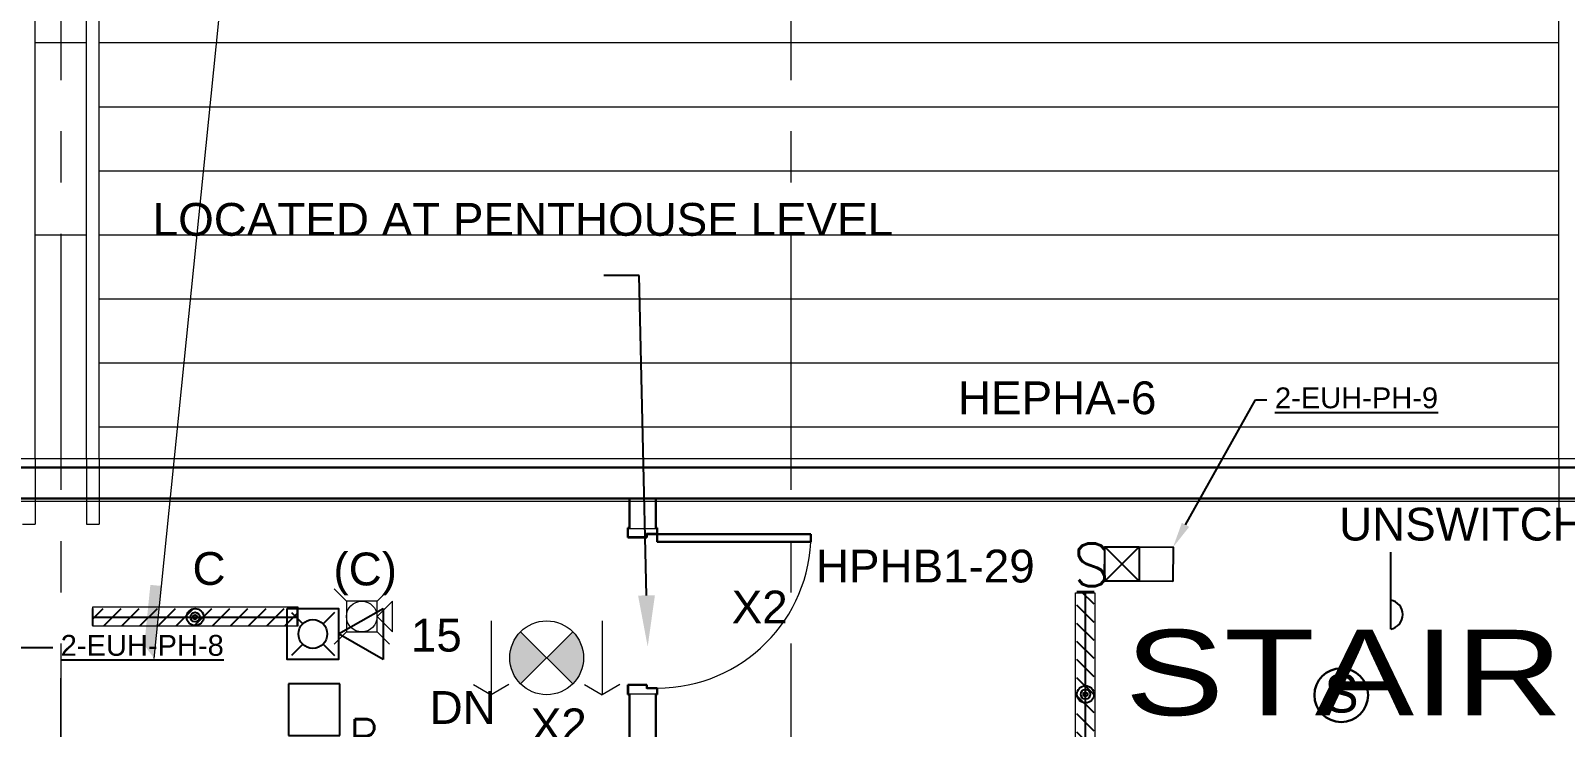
# Model space of a CAD drawing. Header units: inches. Extents: x -35176 to 0, y -3216 to 2257.
# Drawn here: x -22148.1 to -21788.5, y 1037.6 to 1200.8 of the extents above; entities that cross this region are included whole.
import ezdxf
from ezdxf import colors
from ezdxf.entities.mleader import LeaderData, LeaderLine
from ezdxf.enums import TextEntityAlignment as Align
from ezdxf.math import Vec2, Vec3

# ---------------------------------------------------------------- set-up
doc = ezdxf.new("R2010")
doc.units = ezdxf.units.IN
doc.header["$LTSCALE"] = 48
doc.header["$MEASUREMENT"] = 0
doc.linetypes.add('A114$0$CENTER', pattern=[2, 1.25, -0.25, 0.25, -0.25])
for name, color, linetype in [('A114$0$A-AREA-IDEN', 8, 'Continuous'), ('A114$0$A-COLS-COLS13-14', 8, 'Continuous'), ('A114$0$A-DOOR', 8, 'Continuous'), ('A114$0$A-DOOR-FRAM', 8, 'Continuous'), ('A114$0$A-FLOR-SLAB', 8, 'Continuous'), ('A114$0$A-GRID-GRDP0-15', 8, 'Continuous'), ('A114$0$A-TRELLIS-FRAME', 8, 'Continuous'), ('A114$0$A-TRELLIS-FRAME-13-14_floor', 8, 'Continuous'), ('A114$0$A-TRELLIS-FRAME-15th_plan', 8, 'Continuous'), ('A114$0$A-WALL-FULL-EXTR', 8, 'Continuous'), ('A114$0$A-WALL-FULL-INTR', 8, 'Continuous'), ('A614$0$br614 - E-Lite', 3, 'Continuous'), ('A614$0$Level 30', 8, 'Continuous'), ('A614$0$Level 36', 8, 'Continuous'), ('A614$0$Level 37', 8, 'Continuous'), ('E-Anno-Note', 6, 'Continuous'), ('E-FIRE', 234, 'Continuous'), ('E-Lite', 53, 'Continuous'), ('E-Lite-Emer', 13, 'Continuous'), ('E-Lite-Swch @ 96', 53, 'Continuous'), ('E-Powr-Devc', 233, 'Continuous'), ('E-TEXT', 6, 'Continuous'), ('G-Anno', 6, 'Continuous'), ('M-Anno-Note', 6, 'Continuous'), ('M-HVAC-Eqpm', 94, 'Continuous'), ('XREF', 7, 'Continuous')]:
    doc.layers.add(name, color=color, linetype=linetype)
doc.styles.add('A114$0$Arial', font='arial.ttf', dxfattribs={"height": 0.076839})
doc.styles.add('A614$0$style-Arial', font='arial.ttf')
doc.styles.add('M08', font='arial.ttf', dxfattribs={"height": 7.68})
doc.styles.add('MAMEP ANNO', font='arial.ttf', dxfattribs={"height": 0.101562})
doc.styles.get("Standard").update_dxf_attribs({"font": 'simplex.shx'})

# ---------------------------------------------------------------- blocks, each defined once
blk = doc.blocks.new('A114')
at = {"layer": 'A114$0$A-AREA-IDEN', "lineweight": 0}
blk.add_line((-22119.1599, 1053.7276), (-22076.706, 1472.2485), dxfattribs=at)
at = {"layer": 'A114$0$A-AREA-IDEN', "lineweight": 0, "extrusion": (-8.04894e-18, -7.93485e-17, -1)}
blk.add_solid([(22119.1599, 1053.7276), (22117.4346, 1070.7361), (22121.4876, 1056.919), (22120.0596, 1070.9971)], dxfattribs=at)
blk.add_solid([(22119.1599, 1053.7276), (22117.4346, 1070.7361), (22121.4876, 1056.919), (22120.0596, 1070.9971)], dxfattribs=at)
at = {"layer": 'A114$0$A-COLS-COLS13-14', "lineweight": 0}
for p, q in [((-22141.0236, 992.8748), (-22141.0236, 1049.1489)), ((-22141.019, 992.8748), (-22141.019, 1049.1489))]:
    blk.add_line(p, q, dxfattribs=at)
at = {"layer": 'A114$0$A-DOOR', "lineweight": 0}
blk.add_arc((-22001.2738, 1082.8427), 36, 270, 0, dxfattribs=at)
at = {"layer": 'A114$0$A-DOOR', "lineweight": 30}
blk.add_3dface([(-21965.2738, 1082.8427), (-21965.2738, 1081.0927), (-22001.2738, 1081.0927), (-22001.2738, 1082.8427)], dxfattribs=at)
at = {"layer": 'A114$0$A-DOOR-FRAM', "lineweight": 30}
for p, q in [((-22008.1486, 1082.0918), (-22008.1486, 1084.3433)), ((-22008.1486, 1084.3433), (-22007.7736, 1084.3433)), ((-22001.2736, 1082.8423), (-22003.6958, 1082.8423)), ((-22003.6958, 1082.8423), (-22003.6958, 1082.0918)), ((-22001.2736, 1084.3433), (-22001.6486, 1084.3433)), ((-22001.2736, 1084.3433), (-22001.2736, 1082.8423)), ((-22003.6958, 1082.0918), (-22008.1486, 1082.0918)), ((-22008.1486, 1047.5928), (-22008.1486, 1045.3413)), ((-22003.6958, 1047.5928), (-22008.1486, 1047.5928)), ((-22003.6958, 1046.8423), (-22003.6958, 1047.5928)), ((-22001.2736, 1046.8423), (-22003.6958, 1046.8423)), ((-22001.2736, 1045.3413), (-22001.2736, 1046.8423)), ((-22008.1486, 1045.3413), (-22007.7736, 1045.3413)), ((-22001.2736, 1045.3413), (-22001.6486, 1045.3413))]:
    blk.add_line(p, q, dxfattribs=at)
at = {"layer": 'A114$0$A-DOOR-FRAM', "lineweight": 13}
for p, q in [((-22007.9985, 1082.2419), (-22007.9985, 1084.1932)), ((-22007.9985, 1084.1932), (-22007.7736, 1084.1932)), ((-22007.7736, 1084.1932), (-22007.7736, 1084.3433)), ((-22001.4237, 1082.9924), (-22003.8459, 1082.9924)), ((-22003.8459, 1082.9924), (-22003.8459, 1082.2419)), ((-22001.6486, 1084.3433), (-22001.6486, 1084.1932)), ((-22001.4237, 1084.1932), (-22001.6486, 1084.1932)), ((-22001.4237, 1084.1932), (-22001.4237, 1082.9924)), ((-22003.8459, 1082.2419), (-22007.9985, 1082.2419)), ((-22003.8459, 1047.4427), (-22007.9985, 1047.4427)), ((-22007.9985, 1047.4427), (-22007.9985, 1045.4914)), ((-22003.8459, 1046.6922), (-22003.8459, 1047.4427)), ((-22001.4237, 1046.6922), (-22003.8459, 1046.6922)), ((-22001.4237, 1045.4914), (-22001.4237, 1046.6922)), ((-22007.9985, 1045.4914), (-22007.7736, 1045.4914)), ((-22007.7736, 1045.4914), (-22007.7736, 1045.3413)), ((-22001.6486, 1045.3413), (-22001.6486, 1045.4914)), ((-22001.4237, 1045.4914), (-22001.6486, 1045.4914))]:
    blk.add_line(p, q, dxfattribs=at)
at = {"layer": 'A114$0$A-FLOR-SLAB', "lineweight": 0}
blk.add_line((-21420.5352, 1090.4901), (-22924.8335, 1090.4901), dxfattribs=at)
at = {"layer": 'A114$0$A-GRID-GRDP0-15', "linetype": 'A114$0$CENTER', "lineweight": 0}
for p, q in [((-22141.0236, 2113.2362), (-22141.0236, -676.9042)), ((-21970.0136, 2113.2362), (-21970.0136, 382.209))]:
    blk.add_line(p, q, dxfattribs=at)
at = {"layer": 'A114$0$A-TRELLIS-FRAME', "lineweight": 0}
for p, q in [((-22147.0197, 1100.4901, 352.9729), (-22147.0197, 1091.24, 352.9729)), ((-22135.0197, 1100.4901, 352.9729), (-22135.0197, 1091.24, 352.9729)), ((-22132.0197, 1100.4901, 352.9729), (-22132.0197, 1091.24, 352.9729)), ((-21790.0197, 1100.4901, 352.9729), (-21790.0197, 1091.24, 352.9729)), ((-22147.0197, 1091.24, 352.9729), (-22147.0197, 1085.24, 352.9729)), ((-22135.0197, 1091.24, 352.9729), (-22135.0197, 1085.24, 352.9729)), ((-22132.0197, 1091.24, 352.9729), (-22132.0197, 1085.24, 352.9729)), ((-21790.0197, 1091.24, 352.9729), (-21790.0197, 1085.24, 352.9729)), ((-22150.0197, 1085.24, 352.9729), (-22147.0197, 1085.24, 352.9729)), ((-22135.0197, 1085.24, 352.9729), (-22132.0197, 1085.24, 352.9729)), ((-21790.0197, 1085.24, 352.9729), (-21787.0197, 1085.24, 352.9729))]:
    blk.add_line(p, q, dxfattribs=at)
at = {"layer": 'A114$0$A-TRELLIS-FRAME-13-14_floor', "lineweight": 0}
for p, q in [((-22147.0197, 1197.9901, 0), (-22135.0197, 1197.9901, 0)), ((-22132.0197, 1197.9901, 0), (-21790.0197, 1197.9901, 0)), ((-22132.0197, 1182.9901, 0), (-21790.0197, 1182.9901, 0)), ((-22132.0197, 1167.9901, 0), (-21790.0197, 1167.9901, 0)), ((-22147.0197, 1152.9901, 0), (-22135.0197, 1152.9901, 0)), ((-22132.0197, 1152.9901, 0), (-21790.0197, 1152.9901, 0)), ((-22132.0197, 1137.9901, 0), (-21790.0197, 1137.9901, 0)), ((-22132.0197, 1122.9901, 0), (-21790.0197, 1122.9901, 0)), ((-22132.0197, 1107.9901, 0), (-21790.0197, 1107.9901, 0))]:
    blk.add_line(p, q, dxfattribs=at)
at = {"layer": 'A114$0$A-TRELLIS-FRAME-15th_plan', "lineweight": 0}
for p, q in [((-22147.0197, 1100.4901, 0), (-22147.0197, 1400.4901, 0)), ((-22135.0197, 1100.4901, 0), (-22135.0197, 1400.4901, 0)), ((-22132.0197, 1100.4901, 0), (-22132.0197, 1400.4901, 0)), ((-21790.0197, 1100.4901, 0), (-21790.0197, 1400.4901, 0))]:
    blk.add_line(p, q, dxfattribs=at)
at = {"layer": 'A114$0$A-WALL-FULL-EXTR', "lineweight": 13}
blk.add_line((-21410.5352, 1100.4769), (-23476.7492, 1100.4901), dxfattribs=at)
at = {"layer": 'A114$0$A-WALL-FULL-EXTR', "lineweight": 30}
for p, q in [((-21412.5352, 1098.4946), (-23476.7492, 1098.5077)), ((-23460.6126, 1091.24), (-21419.7852, 1091.24))]:
    blk.add_line(p, q, dxfattribs=at)
at = {"layer": 'A114$0$A-WALL-FULL-INTR', "lineweight": 30}
for p, q in [((-22007.7736, 1091.24), (-22007.7736, 1084.1932)), ((-22001.6486, 1091.24), (-22001.6486, 1084.1932)), ((-22007.7736, 1045.4914), (-22007.7736, 830.7941)), ((-22001.6486, 1045.4914), (-22001.6486, 830.8475))]:
    blk.add_line(p, q, dxfattribs=at)
at = {"layer": 'A114$0$A-WALL-FULL-INTR', "lineweight": 13}
for p, q in [((-22007.7736, 1084.1932), (-22001.6486, 1084.1932)), ((-22007.7736, 1045.4914), (-22001.6486, 1045.4914))]:
    blk.add_line(p, q, dxfattribs=at)
at = {"layer": 'A114$0$A-AREA-IDEN', "lineweight": 13, "insert": (-21891.7141, 1040.1906), "char_height": 19.999996, "attachment_point": 7, "line_spacing_factor": 0.6, "style": 'A114$0$Arial'}
blk.add_mtext('\\H1x;\\W1.24688;STAIR "C"', dxfattribs=at)
blk = doc.blocks.new('*U237')
at = {"layer": 'E-FIRE', "color": 234, "linetype": 'Continuous', "lineweight": -3}
for p, q in [((1.47, 5.03), (4.11, 2.39)), ((11.53, 5.03), (8.89, 2.39)), ((12.5, 0), (23, 6)), ((23, 6), (23, -6)), ((23, -6), (12.5, 0)), ((4.11, -2.39), (1.47, -5.03)), ((8.89, -2.39), (11.53, -5.03))]:
    blk.add_line(p, q, dxfattribs=at)
blk.add_lwpolyline([(0.5, 6), (12.5, 6), (12.5, -6), (0.5, -6)], close=True, dxfattribs=at)
blk.add_circle((6.5, 0), 3.37, dxfattribs=at)
blk = doc.blocks.new('A$C67787388')
for p, q in [((12, 15.68), (0, 15.68)), ((0, 15.68), (0, 3.68)), ((12, 3.68), (12, 15.68)), ((0, 3.68), (12, 3.68))]:
    blk.add_line(p, q)
at = {"linetype": 'Continuous', "lineweight": -3}
blk.add_text('P', height=7.5, dxfattribs=at).set_placement((17.53, 3.75), align=Align.MIDDLE)
blk = doc.blocks.new('LFIND4')
for p, q in [((-24, 2), (-24, -2)), ((24, 0), (-24, 0)), ((24, 2), (24, -2))]:
    blk.add_line(p, q)
for radius in [2, 1.12, 0.5]:
    blk.add_circle((0, 0), radius)
blk = doc.blocks.new('A614')
at = {"layer": 'A614$0$Level 36', "lineweight": 30, "extrusion": (0, 0, -1)}
for points in [[(22033.31, 1060.03), (22033.53, 1059.8), (22033.76, 1059.55), (22034, 1059.24), (22034.24, 1058.93), (22034.46, 1058.61), (22034.64, 1058.32), (22034.81, 1058.02), (22034.97, 1057.7), (22035.2, 1057.19), (22035.43, 1056.54), (22035.56, 1056.1), (22035.65, 1055.71), (22035.75, 1055.13), (22035.82, 1054.46), (22035.84, 1053.83), (22035.8, 1053.1), (22035.7, 1052.36), (22035.61, 1051.93), (22035.39, 1051.17), (22035.11, 1050.44), (22034.72, 1049.66), (22034.2, 1048.85), (22033.76, 1048.3), (22033.31, 1047.81), (22027.2, 1053.92)], [(22021.09, 1060.03), (22027.2, 1053.92), (22021.09, 1047.81), (22020.87, 1048.04), (22020.64, 1048.29), (22020.39, 1048.6), (22020.16, 1048.91), (22019.94, 1049.23), (22019.76, 1049.52), (22019.59, 1049.82), (22019.43, 1050.14), (22019.2, 1050.65), (22018.97, 1051.3), (22018.84, 1051.74), (22018.75, 1052.13), (22018.65, 1052.7), (22018.58, 1053.38), (22018.56, 1054.01), (22018.6, 1054.74), (22018.7, 1055.48), (22018.79, 1055.91), (22019.01, 1056.67), (22019.29, 1057.4), (22019.68, 1058.18), (22020.2, 1058.99), (22020.64, 1059.54)]]:
    blk.add_hatch(color=256, dxfattribs=at).paths.add_polyline_path(points)
at = {"layer": 'A614$0$br614 - E-Lite', "lineweight": 13}
for points in [[(-21898.77, 1069.17), (-21898.77, 1021.17), (-21903.27, 1021.17), (-21903.27, 1069.17)], [(-22133.52, 1065.83), (-22085.52, 1065.83), (-22085.52, 1061.33), (-22133.52, 1061.33)]]:
    blk.add_3dface(points, dxfattribs=at)
at = {"layer": 'A614$0$Level 30', "lineweight": 30}
blk.add_circle((-21841.02, 1045.17), 6.29, dxfattribs=at)
at = {"layer": 'A614$0$Level 36', "lineweight": 13}
for p, q in [((-22040.19, 1062.56), (-22040.19, 1045.28)), ((-22014.21, 1062.56), (-22014.21, 1045.28)), ((-22033.31, 1047.81), (-22021.09, 1060.03)), ((-22021.09, 1047.81), (-22033.31, 1060.03)), ((-22044.35, 1047.68), (-22040.19, 1045.28)), ((-22036.03, 1047.68), (-22040.19, 1045.28)), ((-22018.37, 1047.68), (-22014.21, 1045.28)), ((-22010.05, 1047.68), (-22014.21, 1045.28))]:
    blk.add_line(p, q, dxfattribs=at)
blk.add_circle((-22027.2, 1053.92, 0), 8.64, dxfattribs=at)
at = {"layer": 'A614$0$Level 37', "lineweight": 0}
for p, q in [((-22074.12, 1067.18), (-22076.98, 1070.04)), ((-22066.92, 1067.18), (-22064.06, 1070.04)), ((-22066.92, 1063.58), (-22063.32, 1067.18)), ((-22063.32, 1059.98), (-22063.32, 1067.18)), ((-22066.92, 1063.58), (-22063.32, 1059.98)), ((-22074.12, 1059.98), (-22076.98, 1057.12)), ((-22066.92, 1059.98), (-22064.06, 1057.12))]:
    blk.add_line(p, q, dxfattribs=at)
blk.add_circle((-22070.52, 1063.58), 3.6, dxfattribs=at)
blk.add_3dface([(-22066.92, 1059.98), (-22066.92, 1067.18), (-22074.12, 1067.18), (-22074.12, 1059.98)], dxfattribs=at)
at = {"layer": 'A614$0$Level 30', "lineweight": 30, "style": 'A614$0$style-Arial', "width": 0.95}
blk.add_text('S', height=9, dxfattribs=at).set_placement((-21844.94, 1041.1))
blk = doc.blocks.new('*U254')
at = {"layer": 'E-Powr-Devc', "color": 233, "linetype": 'Continuous', "lineweight": -3}
for p, q in [((0, -5.85), (11.7, 5.85)), ((0, 5.85), (11.7, -5.85)), ((0, 5.85), (11.7, 5.85)), ((0, -5.85), (0, 5.85)), ((11.7, 5.85), (11.7, -5.85)), ((11.7, -5.85), (0, -5.85))]:
    blk.add_line(p, q, dxfattribs=at)
blk = doc.blocks.new('LTG-Switch-Anno')
at = {"color": 0, "linetype": 'ByBlock'}
blk.add_text('S', height=0.1042, dxfattribs=at).set_placement((0, -0.1094), align=Align.CENTER)
at = {"color": 6, "style": 'MAMEP ANNO'}
blk.add_attdef('SUB', (0.0521, -0.125), '', height=0.0729, dxfattribs=at)

msp = doc.modelspace()

# ---------------------------------------------------------------- hatches: boundary and pattern name
at = {"layer": 'E-Lite-Emer'}
h = msp.add_hatch(dxfattribs=at)
h.set_pattern_fill('ANSI31', color=256, scale=24, angle=90, style=0)
h.set_pattern_definition([(135, (-19179.2014, 3140.8888), (-2.1213203, -2.1213203), [])])
h.paths.add_polyline_path([(-21898.95, 1021.36), (-21898.95, 1069.36), (-21902.95, 1069.36), (-21902.95, 1021.36)])
h = msp.add_hatch(dxfattribs=at)
h.set_pattern_fill('ANSI31', color=256, scale=24, style=0)
h.set_pattern_definition([(45, (-20014.0443, -1658.3003), (-2.1213203, 2.1213203), [])])
h.paths.add_polyline_path([(-22133.57, 1061.45), (-22085.57, 1061.45), (-22085.57, 1065.45), (-22133.57, 1065.45)])

# ---------------------------------------------------------------- linework, layer by layer
at = {"layer": 'G-Anno'}
msp.add_line((-21829.42, 1060.63), (-21829.42, 1078.69), dxfattribs=at)
msp.add_arc((-21830.09, 1064.04), 3.48, 281.1197, 78.8803, dxfattribs=at)
at = {"layer": 'M-HVAC-Eqpm', "flags": 128}
msp.add_lwpolyline([(-21880.49, 1071.82), (-21896.49, 1071.92), (-21896.44, 1079.92), (-21880.44, 1079.82), (-21880.49, 1071.82)], dxfattribs=at)

# ---------------------------------------------------------------- block references
at = {"layer": 'E-FIRE', "color": 234, "linetype": 'Continuous', "lineweight": -3}
msp.add_blockref('*U237', (-22088.48, 1059.5), dxfattribs=at)
at = {"layer": 'E-FIRE', "color": 4, "linetype": 'Continuous', "lineweight": -3, "xscale": 1.006384581770135, "yscale": 1.006384581770135, "zscale": 1.006384581770135}
msp.add_blockref('A$C67787388', (-22087.72, 1032.01), dxfattribs=at)
at = {"layer": 'E-Lite'}
for p, rotation in [((-21900.95, 1045.36, 0), 270), ((-22109.57, 1063.45), 180)]:
    msp.add_blockref('LFIND4', p, dxfattribs=dict(at, rotation=rotation))
at = {"layer": 'E-Lite-Swch @ 96', "xscale": 96, "yscale": 96, "zscale": 96, "rotation": 180}
msp.add_blockref('LTG-Switch-Anno', (-21899.5, 1070.22), dxfattribs=at)
at = {"layer": 'E-Powr-Devc', "color": 233, "linetype": 'Continuous', "lineweight": -3, "xscale": 0.6873143515713309, "yscale": 0.6873143515713309, "zscale": 0.6873143515713309, "rotation": 270}
msp.add_blockref('*U254', (-21892.42, 1079.92), dxfattribs=at)
at = {"layer": 'XREF'}
for name in ['A114', 'A614']:
    msp.add_blockref(name, (0, 0), dxfattribs=at)

# ---------------------------------------------------------------- texts
at = {"layer": 'E-TEXT', "style": 'M08'}
for s, p in [('HEPHA-6', (-21930.83, 1110.97)), ('UNSWITCHED', (-21841.53, 1081.39)), ('C', (-22110.19, 1070.99)), ('(C)', (-22077.17, 1070.88)), ('HPHB1-29', (-21964.12, 1071.56)), ('15', (-22059.02, 1055.38)), ('DN', (-22054.62, 1038.44, 0))]:
    msp.add_text(s, height=7.68, dxfattribs=at).set_placement(p)
at = {"layer": 'G-Anno', "style": 'M08'}
for p in [(-21983.85, 1061.97, -40), (-22030.93, 1034.37, -40)]:
    msp.add_text('X2', height=7.68, dxfattribs=at).set_placement(p)

# ---------------------------------------------------------------- leaders
at = {"layer": 'E-Anno-Note'}
ml = msp.add_multileader_mtext('Standard', dxfattribs=at)
ml.set_content('LOCATED AT PENTHOUSE LEVEL', color=256, style='MAMEP ANNO')
ml.set_leader_properties(color=256, linetype='Continuous')
ml.build(insert=Vec2(0, 0))
ml.multileader.update_dxf_attribs({"has_dogleg": 0, "text_right_attachment_type": 3, "dogleg_length": 3.84, "arrow_head_size": 12, "scale": 96})
ctx = ml.context
ctx.base_point, ctx.scale, ctx.char_height, ctx.arrow_head_size, ctx.landing_gap_size, ctx.plane_origin = Vec3(-23436.14, 1178.1), 96, 7.68, 12, 3.75, Vec3(-23457.08, 1103.19)
ctx.right_attachment = 3
notes = []
notes.append((ctx, [(1, (1, 1, 0), (-22957.7, 1165.03), (-1, 0), 369, [(0, [(-23465.11, 1052.18), (-23443.33, 1178.1)], 0, []), (1, [(-23343.6, 1041.82), (-23324.34, 1165.03)], 0, [])])]))
ctx.mtext.insert, ctx.mtext.width, ctx.mtext.flow_direction = Vec3(-23432.39, 1182.01), 134.1946, 5
ml = msp.add_multileader_mtext('Standard', dxfattribs=at)
ml.set_content('LOCATED AT PENTHOUSE LEVEL', color=256, style='MAMEP ANNO')
ml.set_leader_properties(color=256, linetype='Continuous')
ml.build(insert=Vec2(0, 0))
ml.multileader.update_dxf_attribs({"has_dogleg": 0, "text_right_attachment_type": 3, "dogleg_length": 3.84, "arrow_head_size": 12, "scale": 96})
ctx = ml.context
ctx.base_point, ctx.scale, ctx.char_height, ctx.arrow_head_size, ctx.landing_gap_size, ctx.plane_origin = Vec3(-22123.26, 1156.54), 96, 7.68, 12, 3.75, Vec3(-22144.21, 1081.63)
ctx.right_attachment = 3
notes.append((ctx, [(1, (1, 1, 0), (-21644.82, 1143.47), (-1, 0), 369, [(1, [(-22003.53, 1056.54), (-22005.55, 1143.47)], 0, [])])]))
ctx.mtext.insert, ctx.mtext.width, ctx.mtext.flow_direction = Vec3(-22119.51, 1160.44), 134.1946, 5
at = {"layer": 'M-Anno-Note'}
ml = msp.add_multileader_mtext('Standard', dxfattribs=at)
ml.set_content('{\\L2-EUH-PH-9}', color=256, style='MAMEP ANNO')
ml.set_leader_properties(color=256, linetype='Continuous')
ml.build(insert=Vec2(0, 0))
ml.multileader.update_dxf_attribs({"has_dogleg": 0, "text_right_attachment_type": 3, "dogleg_length": 3.84, "arrow_head_size": 6, "scale": 48})
ctx = ml.context
ctx.base_point, ctx.scale, ctx.char_height, ctx.arrow_head_size, ctx.landing_gap_size, ctx.plane_origin = Vec3(-21858.42, 1114.31), 48, 4.875, 6, 1.88, Vec3(-21865.79, 1099.72)
ctx.right_attachment = 3
notes.append((ctx, [(0, (1, 1, 0), (-22042.92, 1114.31), (1, 0), 184.5, [(0, [(-21880.44, 1079.82), (-21861.09, 1114.31)], 0, [])])]))
ctx.mtext.insert, ctx.mtext.flow_direction = Vec3(-21856.55, 1117.24), 5
ml = msp.add_multileader_mtext('Standard', dxfattribs=at)
ml.set_content('{\\L2-EUH-PH-8}', color=256, style='MAMEP ANNO')
ml.set_leader_properties(color=256, linetype='Continuous')
ml.build(insert=Vec2(0, 0))
ml.multileader.update_dxf_attribs({"has_dogleg": 0, "text_right_attachment_type": 3, "dogleg_length": 3.84, "arrow_head_size": 6, "scale": 48})
ctx = ml.context
ctx.base_point, ctx.scale, ctx.char_height, ctx.arrow_head_size, ctx.landing_gap_size, ctx.plane_origin = Vec3(-22142.95, 1056.35, 0), 48, 4.875, 6, 1.88, Vec3(-22155.3, 1046.92, 0)
ctx.right_attachment = 3
notes.append((ctx, [(0, (1, 1, 0), (-22327.45, 1056.35, 0), (1, 0), 184.5, [(0, [(-22163.51, 1038.71, 0), (-22150.61, 1056.35, 0)], 0, [])])]))
ctx.mtext.insert, ctx.mtext.flow_direction = Vec3(-22141.07, 1059.27, 0), 5
for ctx, leaders in notes:
    for number, flags, end, landing, length, lines in leaders:
        leader = LeaderData()
        leader.index, (leader.has_last_leader_line, leader.has_dogleg_vector, leader.attachment_direction) = number, flags
        leader.last_leader_point, leader.dogleg_vector, leader.dogleg_length = Vec3(end), Vec3(landing), length
        for number, points, colour, breaks in lines:
            line = LeaderLine()
            line.index, line.vertices, line.color, line.breaks = number, Vec3.list(points), colors.encode_raw_color(colour), breaks
            leader.lines.append(line)
        ctx.leaders.append(leader)

doc.saveas('drawing.dxf')
